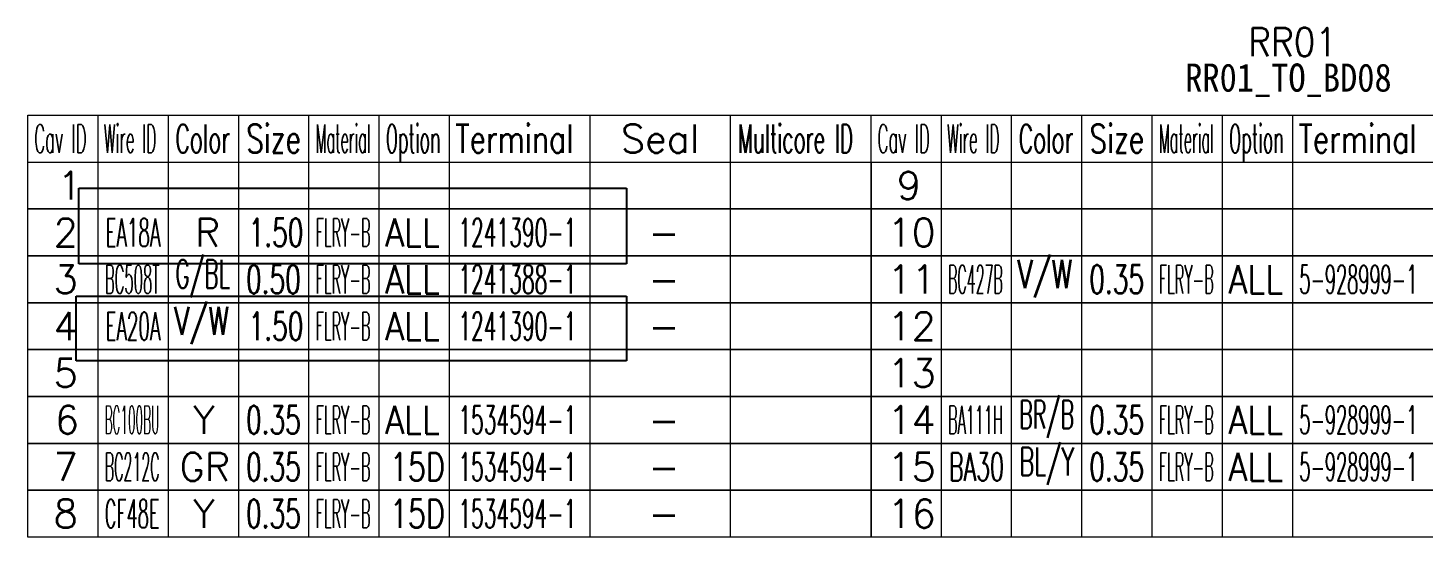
# Model space of a CAD drawing. Header units: inches. Extents: x 47316 to 59086, y 3141 to 11743.
# Drawn here: x 57623.4 to 57772.3, y 7102.6 to 7157 of the extents above; entities that cross this region are included whole.
import ezdxf

# ---------------------------------------------------------------- set-up
doc = ezdxf.new("R2010")
doc.units = ezdxf.units.IN
doc.header["$MEASUREMENT"] = 0
doc.styles.get("Standard").update_dxf_attribs({"font": ''})
doc.styles.get('Standard').set_extended_font_data('SimSun')

msp = doc.modelspace()

# ---------------------------------------------------------------- linework, layer by layer
at = {"color": 0, "linetype": 'Continuous', "lineweight": 15}
for p, q in [((57623.43, 7147.65), (57893.43, 7147.65)), ((57623.43, 7142.65), (57623.43, 7147.65)), ((57623.43, 7142.65), (57893.43, 7142.65))]:
    msp.add_line(p, q, dxfattribs=at)
at = {"color": 7, "linetype": 'Continuous', "lineweight": 15}
for p, q in [((57630.93, 7142.65), (57630.93, 7147.65)), ((57638.43, 7142.65), (57638.43, 7147.65)), ((57645.93, 7142.65), (57645.93, 7147.65)), ((57653.43, 7142.65), (57653.43, 7147.65)), ((57660.93, 7142.65), (57660.93, 7147.65)), ((57668.43, 7142.65), (57668.43, 7147.65)), ((57683.43, 7142.65), (57683.43, 7147.65)), ((57698.43, 7142.65), (57698.43, 7147.65)), ((57713.43, 7142.65), (57713.43, 7147.65)), ((57720.93, 7142.65), (57720.93, 7147.65)), ((57728.43, 7142.65), (57728.43, 7147.65)), ((57735.93, 7142.65), (57735.93, 7147.65)), ((57743.43, 7142.65), (57743.43, 7147.65)), ((57750.93, 7142.65), (57750.93, 7147.65)), ((57758.43, 7142.65), (57758.43, 7147.65))]:
    msp.add_line(p, q, dxfattribs=at)
at = {"color": 102, "linetype": 'Continuous', "lineweight": 15}
for p, q in [((57630.93, 7137.65), (57630.93, 7142.65)), ((57638.43, 7137.65), (57638.43, 7142.65)), ((57645.93, 7137.65), (57645.93, 7142.65)), ((57653.43, 7137.65), (57653.43, 7142.65)), ((57660.93, 7137.65), (57660.93, 7142.65)), ((57668.43, 7137.65), (57668.43, 7142.65)), ((57683.43, 7137.65), (57683.43, 7142.65)), ((57698.43, 7137.65), (57698.43, 7142.65)), ((57720.93, 7137.65), (57720.93, 7142.65)), ((57728.43, 7137.65), (57728.43, 7142.65)), ((57735.93, 7137.65), (57735.93, 7142.65)), ((57743.43, 7137.65), (57743.43, 7142.65)), ((57750.93, 7137.65), (57750.93, 7142.65)), ((57758.43, 7137.65), (57758.43, 7142.65)), ((57630.93, 7132.65), (57630.93, 7137.65)), ((57638.43, 7132.65), (57638.43, 7137.65)), ((57645.93, 7132.65), (57645.93, 7137.65)), ((57653.43, 7132.65), (57653.43, 7137.65)), ((57660.93, 7132.65), (57660.93, 7137.65)), ((57668.43, 7132.65), (57668.43, 7137.65)), ((57683.43, 7132.65), (57683.43, 7137.65)), ((57698.43, 7132.65), (57698.43, 7137.65)), ((57720.93, 7132.65), (57720.93, 7137.65)), ((57728.43, 7132.65), (57728.43, 7137.65)), ((57735.93, 7132.65), (57735.93, 7137.65)), ((57743.43, 7132.65), (57743.43, 7137.65)), ((57750.93, 7132.65), (57750.93, 7137.65)), ((57758.43, 7132.65), (57758.43, 7137.65)), ((57630.93, 7127.65), (57630.93, 7132.65)), ((57638.43, 7127.65), (57638.43, 7132.65)), ((57645.93, 7127.65), (57645.93, 7132.65)), ((57653.43, 7127.65), (57653.43, 7132.65)), ((57660.93, 7127.65), (57660.93, 7132.65)), ((57668.43, 7127.65), (57668.43, 7132.65)), ((57683.43, 7127.65), (57683.43, 7132.65)), ((57698.43, 7127.65), (57698.43, 7132.65)), ((57720.93, 7127.65), (57720.93, 7132.65)), ((57728.43, 7127.65), (57728.43, 7132.65)), ((57735.93, 7127.65), (57735.93, 7132.65)), ((57743.43, 7127.65), (57743.43, 7132.65)), ((57750.93, 7127.65), (57750.93, 7132.65)), ((57758.43, 7127.65), (57758.43, 7132.65)), ((57630.93, 7122.65), (57630.93, 7127.65)), ((57638.43, 7122.65), (57638.43, 7127.65)), ((57645.93, 7122.65), (57645.93, 7127.65)), ((57653.43, 7122.65), (57653.43, 7127.65)), ((57660.93, 7122.65), (57660.93, 7127.65)), ((57668.43, 7122.65), (57668.43, 7127.65)), ((57683.43, 7122.65), (57683.43, 7127.65)), ((57698.43, 7122.65), (57698.43, 7127.65)), ((57720.93, 7122.65), (57720.93, 7127.65)), ((57728.43, 7122.65), (57728.43, 7127.65)), ((57735.93, 7122.65), (57735.93, 7127.65)), ((57743.43, 7122.65), (57743.43, 7127.65)), ((57750.93, 7122.65), (57750.93, 7127.65)), ((57758.43, 7122.65), (57758.43, 7127.65)), ((57630.93, 7117.65), (57630.93, 7122.65)), ((57638.43, 7117.65), (57638.43, 7122.65)), ((57645.93, 7117.65), (57645.93, 7122.65)), ((57653.43, 7117.65), (57653.43, 7122.65)), ((57660.93, 7117.65), (57660.93, 7122.65)), ((57668.43, 7117.65), (57668.43, 7122.65)), ((57683.43, 7117.65), (57683.43, 7122.65)), ((57698.43, 7117.65), (57698.43, 7122.65)), ((57720.93, 7117.65), (57720.93, 7122.65)), ((57728.43, 7117.65), (57728.43, 7122.65)), ((57735.93, 7117.65), (57735.93, 7122.65)), ((57743.43, 7117.65), (57743.43, 7122.65)), ((57750.93, 7117.65), (57750.93, 7122.65)), ((57758.43, 7117.65), (57758.43, 7122.65)), ((57630.93, 7112.65), (57630.93, 7117.65)), ((57638.43, 7112.65), (57638.43, 7117.65)), ((57645.93, 7112.65), (57645.93, 7117.65)), ((57653.43, 7112.65), (57653.43, 7117.65)), ((57660.93, 7112.65), (57660.93, 7117.65)), ((57668.43, 7112.65), (57668.43, 7117.65)), ((57683.43, 7112.65), (57683.43, 7117.65)), ((57698.43, 7112.65), (57698.43, 7117.65)), ((57720.93, 7112.65), (57720.93, 7117.65)), ((57728.43, 7112.65), (57728.43, 7117.65)), ((57735.93, 7112.65), (57735.93, 7117.65)), ((57743.43, 7112.65), (57743.43, 7117.65)), ((57750.93, 7112.65), (57750.93, 7117.65)), ((57758.43, 7112.65), (57758.43, 7117.65)), ((57630.93, 7107.65), (57630.93, 7112.65)), ((57638.43, 7107.65), (57638.43, 7112.65)), ((57645.93, 7107.65), (57645.93, 7112.65)), ((57653.43, 7107.65), (57653.43, 7112.65)), ((57660.93, 7107.65), (57660.93, 7112.65)), ((57668.43, 7107.65), (57668.43, 7112.65)), ((57683.43, 7107.65), (57683.43, 7112.65)), ((57698.43, 7107.65), (57698.43, 7112.65)), ((57720.93, 7107.65), (57720.93, 7112.65)), ((57728.43, 7107.65), (57728.43, 7112.65)), ((57735.93, 7107.65), (57735.93, 7112.65)), ((57743.43, 7107.65), (57743.43, 7112.65)), ((57750.93, 7107.65), (57750.93, 7112.65)), ((57758.43, 7107.65), (57758.43, 7112.65)), ((57630.93, 7102.65), (57630.93, 7107.65)), ((57638.43, 7102.65), (57638.43, 7107.65)), ((57645.93, 7102.65), (57645.93, 7107.65)), ((57653.43, 7102.65), (57653.43, 7107.65)), ((57660.93, 7102.65), (57660.93, 7107.65)), ((57668.43, 7102.65), (57668.43, 7107.65)), ((57683.43, 7102.65), (57683.43, 7107.65)), ((57698.43, 7102.65), (57698.43, 7107.65)), ((57720.93, 7102.65), (57720.93, 7107.65)), ((57728.43, 7102.65), (57728.43, 7107.65)), ((57735.93, 7102.65), (57735.93, 7107.65)), ((57743.43, 7102.65), (57743.43, 7107.65)), ((57750.93, 7102.65), (57750.93, 7107.65)), ((57758.43, 7102.65), (57758.43, 7107.65))]:
    msp.add_line(p, q, dxfattribs=at)
at = {"color": 1, "lineweight": -3}
for p, q in [((57628.86, 7139.88), (57687.31, 7139.88)), ((57628.86, 7131.79), (57628.86, 7139.88)), ((57687.31, 7139.88), (57687.31, 7131.79)), ((57687.31, 7131.79), (57628.86, 7131.79)), ((57628.6, 7128.34), (57687.31, 7128.34)), ((57628.6, 7121.44), (57628.6, 7128.34)), ((57687.31, 7128.34), (57687.31, 7121.44)), ((57687.31, 7121.44), (57628.6, 7121.44))]:
    msp.add_line(p, q, dxfattribs=at)
at = {"color": 0, "linetype": 'Continuous', "lineweight": 15}
for points in [[(57623.43, 7137.65), (57623.43, 7142.65), (57713.43, 7142.65), (57713.43, 7137.65)], [(57713.43, 7137.65), (57713.43, 7142.65), (57803.43, 7142.65), (57803.43, 7137.65)], [(57623.43, 7132.65), (57623.43, 7137.65), (57713.43, 7137.65), (57713.43, 7132.65)], [(57713.43, 7132.65), (57713.43, 7137.65), (57803.43, 7137.65), (57803.43, 7132.65)], [(57623.43, 7127.65), (57623.43, 7132.65), (57713.43, 7132.65), (57713.43, 7127.65)], [(57713.43, 7127.65), (57713.43, 7132.65), (57803.43, 7132.65), (57803.43, 7127.65)], [(57623.43, 7122.65), (57623.43, 7127.65), (57713.43, 7127.65), (57713.43, 7122.65)], [(57713.43, 7122.65), (57713.43, 7127.65), (57803.43, 7127.65), (57803.43, 7122.65)], [(57623.43, 7117.65), (57623.43, 7122.65), (57713.43, 7122.65), (57713.43, 7117.65)], [(57713.43, 7117.65), (57713.43, 7122.65), (57803.43, 7122.65), (57803.43, 7117.65)], [(57623.43, 7112.65), (57623.43, 7117.65), (57713.43, 7117.65), (57713.43, 7112.65)], [(57713.43, 7112.65), (57713.43, 7117.65), (57803.43, 7117.65), (57803.43, 7112.65)], [(57623.43, 7107.65), (57623.43, 7112.65), (57713.43, 7112.65), (57713.43, 7107.65)], [(57713.43, 7107.65), (57713.43, 7112.65), (57803.43, 7112.65), (57803.43, 7107.65)], [(57623.43, 7102.65), (57623.43, 7107.65), (57713.43, 7107.65), (57713.43, 7102.65)], [(57713.43, 7102.65), (57713.43, 7107.65), (57803.43, 7107.65), (57803.43, 7102.65)]]:
    msp.add_lwpolyline(points, close=True, dxfattribs=at)

# ---------------------------------------------------------------- texts
at = {"color": 6, "linetype": 'Continuous', "lineweight": 20, "char_height": 3, "attachment_point": 1}
for s, insert, width in [('\\Fromans.shx;\\W0.9000000000;\\T1.0000000000;\\o\\lRR01', (57753.67, 7156.97), 10.5429), ('\\f黑体|b0|i0|c1|p0;\\W0.9000000000;\\T1.0000000000;\\o\\lRR01_TO_BD08', (57746.95, 7153.17), 23.2989)]:
    msp.add_mtext(s, dxfattribs=dict(at, insert=insert, width=width))
at = {"color": 7, "linetype": 'Continuous', "lineweight": 15, "char_height": 3, "attachment_point": 1}
for s, insert, width in [('\\Fromans.shx;\\W0.4292452830;\\T1.0000000000;\\o\\lCav ID', (57624.12, 7146.65), 6.5), ('\\Fromans.shx;\\W0.4026548673;\\T1.0000000000;\\o\\lWire ID', (57631.55, 7146.65), 6.5), ('\\Fromans.shx;\\W0.5687500000;\\T1.0000000000;\\o\\lColor', (57639.18, 7146.65), 6.5), ('\\Fromans.shx;\\W0.7222222222;\\T1.0000000000;\\o\\lSize', (57646.74, 7146.65), 6.5), ('\\Fromans.shx;\\W0.3760330579;\\T1.0000000000;\\o\\lMaterial', (57654.15, 7146.65), 6.5), ('\\Fromans.shx;\\W0.4595959596;\\T1.0000000000;\\o\\lOption', (57661.63, 7146.65), 6.5), ('\\Fromans.shx;\\W0.7480916031;\\T1.0000000000;\\o\\lTerminal', (57669.04, 7146.65), 14), ('\\Fromans.shx;\\W1.0000000000;\\T1.0000000000;\\o\\lSeal', (57686.72, 7146.65), 9.2857), ('\\Fromans.shx;\\W0.5185185185;\\T1.0000000000;\\o\\lMulticore ID', (57699.23, 7146.65), 14), ('\\Fromans.shx;\\W0.4292452830;\\T1.0000000000;\\o\\lCav ID', (57714.12, 7146.65), 6.5), ('\\Fromans.shx;\\W0.4026548673;\\T1.0000000000;\\o\\lWire ID', (57721.55, 7146.65), 6.5), ('\\Fromans.shx;\\W0.5687500000;\\T1.0000000000;\\o\\lColor', (57729.18, 7146.65), 6.5), ('\\Fromans.shx;\\W0.7222222222;\\T1.0000000000;\\o\\lSize', (57736.74, 7146.65), 6.5), ('\\Fromans.shx;\\W0.3760330579;\\T1.0000000000;\\o\\lMaterial', (57744.15, 7146.65), 6.5), ('\\Fromans.shx;\\W0.4595959596;\\T1.0000000000;\\o\\lOption', (57751.63, 7146.65), 6.5), ('\\Fromans.shx;\\W0.7480916031;\\T1.0000000000;\\o\\lTerminal', (57759.04, 7146.65), 14), ('\\Fromans.shx;\\W1.0000000000;\\T1.0000000000;\\o\\l1', (57626.61, 7141.65), 2.8571), ('\\Fromans.shx;\\W1.0000000000;\\T1.0000000000;\\o\\l9', (57716.18, 7141.65), 2.8571), ('\\Fromans.shx;\\W1.0000000000;\\T1.0000000000;\\o\\l2', (57626.18, 7136.65), 2.8571), ('\\Fromans.shx;\\W1.0000000000;\\T1.0000000000;\\o\\l10', (57715.18, 7136.65), 5.7143), ('\\Fromans.shx;\\W1.0000000000;\\T1.0000000000;\\o\\l3', (57626.18, 7131.65), 2.8571), ('\\Fromans.shx;\\W1.0000000000;\\T1.0000000000;\\o\\l11', (57715.18, 7131.65), 5.7143), ('\\Fromans.shx;\\W1.0000000000;\\T1.0000000000;\\o\\l4', (57626.18, 7126.65), 2.8571), ('\\Fromans.shx;\\W1.0000000000;\\T1.0000000000;\\o\\l12', (57715.18, 7126.65), 5.7143), ('\\Fromans.shx;\\W1.0000000000;\\T1.0000000000;\\o\\l5', (57626.18, 7121.65), 2.8571), ('\\Fromans.shx;\\W1.0000000000;\\T1.0000000000;\\o\\l13', (57715.18, 7121.65), 5.7143), ('\\Fromans.shx;\\W1.0000000000;\\T1.0000000000;\\o\\l6', (57626.32, 7116.65), 2.8571), ('\\Fromans.shx;\\W1.0000000000;\\T1.0000000000;\\o\\l14', (57715.18, 7116.65), 5.7143), ('\\Fromans.shx;\\W1.0000000000;\\T1.0000000000;\\o\\l7', (57626.18, 7111.65), 2.8571), ('\\Fromans.shx;\\W1.0000000000;\\T1.0000000000;\\o\\l15', (57715.18, 7111.65), 5.7143), ('\\Fromans.shx;\\W1.0000000000;\\T1.0000000000;\\o\\l8', (57626.18, 7106.65), 2.8571), ('\\Fromans.shx;\\W1.0000000000;\\T1.0000000000;\\o\\l16', (57715.18, 7106.65), 5.7143)]:
    msp.add_mtext(s, dxfattribs=dict(at, insert=insert, width=width))
at = {"color": 21, "linetype": 'Continuous', "lineweight": 15, "char_height": 3, "attachment_point": 1}
for s, insert, width in [('\\Fromans.shx;\\W0.4789473684;\\T1.0000000000;\\o\\lEA18A', (57631.71, 7136.65), 6.5), ('\\Fromans.shx;\\W0.6500000000;\\T1.0000000000;\\o\\l1.50', (57646.99, 7136.65), 6.5), ('\\Fromans.shx;\\W0.8750000000;\\T1.0000000000;\\o\\lALL', (57661.56, 7136.65), 6.5), ('\\Fromans.shx;\\W1.0000000000;\\T1.0000000000;\\o\\l-', (57689.65, 7136.65), 3.7143), ('\\Fromans.shx;\\W0.3855932203;\\T1.0000000000;\\o\\lBC508T', (57631.65, 7131.65), 6.5), ('\\Fromans.shx;\\W0.6500000000;\\T1.0000000000;\\o\\l0.50', (57646.71, 7131.65), 6.5), ('\\Fromans.shx;\\W0.8750000000;\\T1.0000000000;\\o\\lALL', (57661.56, 7131.65), 6.5), ('\\Fromans.shx;\\W0.3699186992;\\T1.0000000000;\\o\\lBC427B', (57721.64, 7131.65), 6.5), ('\\Fromans.shx;\\W0.6500000000;\\T1.0000000000;\\o\\l0.35', (57736.71, 7131.65), 6.5), ('\\Fromans.shx;\\W0.8750000000;\\T1.0000000000;\\o\\lALL', (57751.56, 7131.65), 6.5), ('\\Fromans.shx;\\W1.0000000000;\\T1.0000000000;\\o\\l-', (57689.65, 7131.65), 3.7143), ('\\Fromans.shx;\\W0.4789473684;\\T1.0000000000;\\o\\lEA20A', (57631.71, 7126.65), 6.5), ('\\Fromans.shx;\\W0.6500000000;\\T1.0000000000;\\o\\l1.50', (57646.99, 7126.65), 6.5), ('\\Fromans.shx;\\W0.8750000000;\\T1.0000000000;\\o\\lALL', (57661.56, 7126.65), 6.5), ('\\Fromans.shx;\\W1.0000000000;\\T1.0000000000;\\o\\l-', (57689.65, 7126.65), 3.7143), ('\\Fromans.shx;\\W0.3137931034;\\T1.0000000000;\\o\\lBC100BU', (57631.61, 7116.65), 6.5), ('\\Fromans.shx;\\W0.6500000000;\\T1.0000000000;\\o\\l0.35', (57646.71, 7116.65), 6.5), ('\\Fromans.shx;\\W0.8750000000;\\T1.0000000000;\\o\\lALL', (57661.56, 7116.65), 6.5), ('\\Fromans.shx;\\W0.3760330579;\\T1.0000000000;\\o\\lBA111H', (57721.65, 7116.65), 6.5), ('\\Fromans.shx;\\W0.6500000000;\\T1.0000000000;\\o\\l0.35', (57736.71, 7116.65), 6.5), ('\\Fromans.shx;\\W0.8750000000;\\T1.0000000000;\\o\\lALL', (57751.56, 7116.65), 6.5), ('\\Fromans.shx;\\W1.0000000000;\\T1.0000000000;\\o\\l-', (57689.65, 7116.65), 3.7143), ('\\Fromans.shx;\\W0.3699186992;\\T1.0000000000;\\o\\lBC212C', (57631.64, 7111.65), 6.5), ('\\Fromans.shx;\\W0.6500000000;\\T1.0000000000;\\o\\l0.35', (57646.71, 7111.65), 6.5), ('\\Fromans.shx;\\W0.7459016393;\\T1.0000000000;\\o\\l15D', (57662.07, 7111.65), 6.5), ('\\Fromans.shx;\\W0.5759493671;\\T1.0000000000;\\o\\lBA30', (57721.76, 7111.65), 6.5), ('\\Fromans.shx;\\W0.6500000000;\\T1.0000000000;\\o\\l0.35', (57736.71, 7111.65), 6.5), ('\\Fromans.shx;\\W0.8750000000;\\T1.0000000000;\\o\\lALL', (57751.56, 7111.65), 6.5), ('\\Fromans.shx;\\W1.0000000000;\\T1.0000000000;\\o\\l-', (57689.65, 7111.65), 3.7143), ('\\Fromans.shx;\\W0.4642857143;\\T1.0000000000;\\o\\lCF48E', (57631.63, 7106.65), 6.5), ('\\Fromans.shx;\\W0.6500000000;\\T1.0000000000;\\o\\l0.35', (57646.71, 7106.65), 6.5), ('\\Fromans.shx;\\W0.7459016393;\\T1.0000000000;\\o\\l15D', (57662.07, 7106.65), 6.5), ('\\Fromans.shx;\\W1.0000000000;\\T1.0000000000;\\o\\l-', (57689.65, 7106.65), 3.7143)]:
    msp.add_mtext(s, dxfattribs=dict(at, insert=insert, width=width))
at = {"color": 140, "linetype": 'Continuous', "lineweight": 15, "char_height": 3, "attachment_point": 1}
for s, insert, width in [('\\Fromans.shx;\\W1.0000000000;\\T1.0000000000;\\o\\lR', (57641.25, 7136.65), 3), ('\\Fromans.shx;\\W0.3760330579;\\T1.0000000000;\\o\\lFLRY-B', (57654.15, 7136.65), 6.5), ('\\Fromans.shx;\\W0.5268817204;\\T1.0000000000;\\o\\l1241390-1', (57669.38, 7136.65), 14), ('\\Fromans.shx;\\W0.5617283951;\\T1.0000000000;\\o\\lG/BL', (57639.17, 7132.22), 6.5), ('\\Fromans.shx;\\W0.3760330579;\\T1.0000000000;\\o\\lFLRY-B', (57654.15, 7131.65), 6.5), ('\\Fromans.shx;\\W0.5268817204;\\T1.0000000000;\\o\\l1241388-1', (57669.38, 7131.65), 14), ('\\Fromans.shx;\\W0.7109375000;\\T1.0000000000;\\o\\lV/W', (57729.03, 7132.22), 6.5), ('\\Fromans.shx;\\W0.3760330579;\\T1.0000000000;\\o\\lFLRY-B', (57744.15, 7131.65), 6.5), ('\\Fromans.shx;\\W0.4622641509;\\T1.0000000000;\\o\\l5-928999-1', (57759.13, 7131.65), 14), ('\\Fromans.shx;\\W0.7109375000;\\T1.0000000000;\\o\\lV/W', (57639.03, 7127.22), 6.5), ('\\Fromans.shx;\\W0.3760330579;\\T1.0000000000;\\o\\lFLRY-B', (57654.15, 7126.65), 6.5), ('\\Fromans.shx;\\W0.5268817204;\\T1.0000000000;\\o\\l1241390-1', (57669.38, 7126.65), 14), ('\\Fromans.shx;\\W1.0000000000;\\T1.0000000000;\\o\\lY', (57641.04, 7116.65), 2.5714), ('\\Fromans.shx;\\W0.3760330579;\\T1.0000000000;\\o\\lFLRY-B', (57654.15, 7116.65), 6.5), ('\\Fromans.shx;\\W0.5268817204;\\T1.0000000000;\\o\\l1534594-1', (57669.38, 7116.65), 14), ('\\Fromans.shx;\\W0.5352941176;\\T1.0000000000;\\o\\lBR/B', (57729.24, 7117.22), 6.5), ('\\Fromans.shx;\\W0.3760330579;\\T1.0000000000;\\o\\lFLRY-B', (57744.15, 7116.65), 6.5), ('\\Fromans.shx;\\W0.4622641509;\\T1.0000000000;\\o\\l5-928999-1', (57759.13, 7116.65), 14), ('\\Fromans.shx;\\W0.5833333333;\\T1.0000000000;\\o\\lBL/Y', (57729.26, 7112.22), 6.5), ('\\Fromans.shx;\\W1.0000000000;\\T1.0000000000;\\o\\lGR', (57639.61, 7111.65), 6), ('\\Fromans.shx;\\W0.3760330579;\\T1.0000000000;\\o\\lFLRY-B', (57654.15, 7111.65), 6.5), ('\\Fromans.shx;\\W0.5268817204;\\T1.0000000000;\\o\\l1534594-1', (57669.38, 7111.65), 14), ('\\Fromans.shx;\\W0.3760330579;\\T1.0000000000;\\o\\lFLRY-B', (57744.15, 7111.65), 6.5), ('\\Fromans.shx;\\W0.4622641509;\\T1.0000000000;\\o\\l5-928999-1', (57759.13, 7111.65), 14), ('\\Fromans.shx;\\W1.0000000000;\\T1.0000000000;\\o\\lY', (57641.04, 7106.65), 2.5714), ('\\Fromans.shx;\\W0.3760330579;\\T1.0000000000;\\o\\lFLRY-B', (57654.15, 7106.65), 6.5), ('\\Fromans.shx;\\W0.5268817204;\\T1.0000000000;\\o\\l1534594-1', (57669.38, 7106.65), 14)]:
    msp.add_mtext(s, dxfattribs=dict(at, insert=insert, width=width))

doc.saveas('drawing.dxf')
